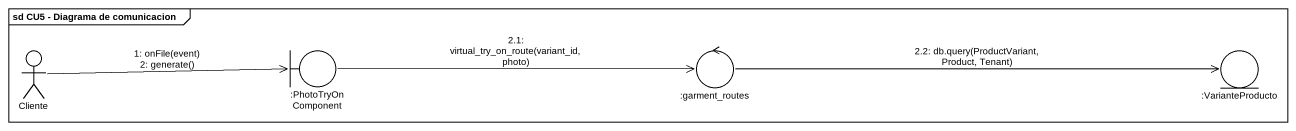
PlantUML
@startuml
mainframe sd CU5 - Diagrama de comunicacion
actor Cliente
boundary ":PhotoTryOnComponent" as PhotoTryOnComponent
control ":garment_routes" as garment_routes
entity ":VarianteProducto" as VarianteProducto
Cliente -right-> PhotoTryOnComponent : 1: onFile(event)\n2: generate()
PhotoTryOnComponent -right-> garment_routes : 2.1: virtual_try_on_route(variant_id, photo)
garment_routes -right-> VarianteProducto : 2.2: db.query(ProductVariant, Product, Tenant)
@enduml
